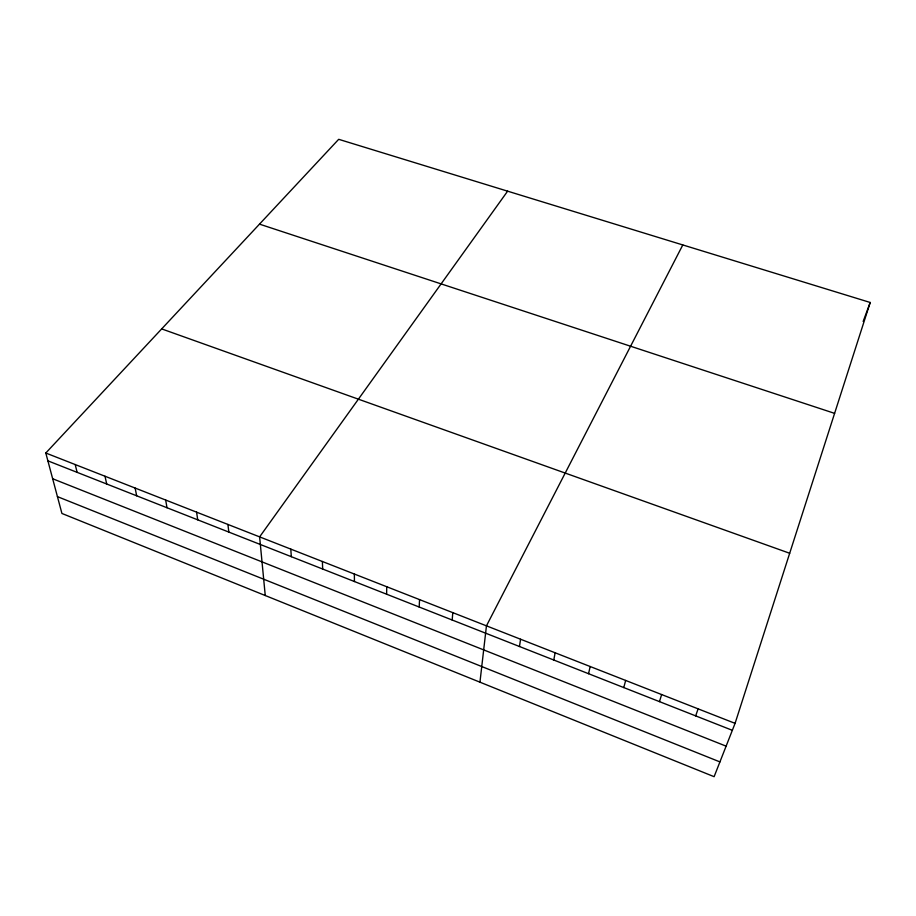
<?xml version="1.0" encoding="UTF-8"?>
<svg xmlns="http://www.w3.org/2000/svg" width="916" height="916" viewBox="0 0 916 916"><rect width="100%" height="100%" fill="white"/><g stroke="black" fill="none" stroke-linecap="round" stroke-linejoin="round"><path stroke-width="1.37" d="M386.609 594.198L386.747 586.732M419.185 607.033L419.551 599.602M452.183 620.018L452.79 612.632M479.95 682.18L486.453 625.846L682.798 244.95M519.475 646.513L520.563 639.219M553.779 660.012L555.13 652.776M588.553 673.707L590.167 666.516M623.773 687.572L625.662 680.439M659.474 701.633L661.638 694.546M735.079 723.354L870.2 302.475L338.691 139.312L45.8 453.019L61.922 513.464L714.114 776.688L735.079 723.354L45.8 453.019M695.668 715.877L698.107 708.858M863.158 321.47L870.2 302.475M507.624 191.169L259.617 536.879L265.251 595.526M259.503 224.134L834.602 413.356M161.685 328.901L789.684 553.264M47.895 460.851L732.342 730.315M52.659 478.747L726.113 746.151M57.422 496.621L719.919 761.906M75.204 464.549L77.116 472.358M104.985 476.228L106.714 484.014M135.133 488.056L136.667 495.808M165.659 500.022L167.01 507.75M196.585 512.147L197.73 519.841M227.901 524.433L228.84 532.093M290.796 549.108L291.322 556.688M322.375 561.485L322.684 569.042M354.355 574.034L354.446 581.545"/></g></svg>
